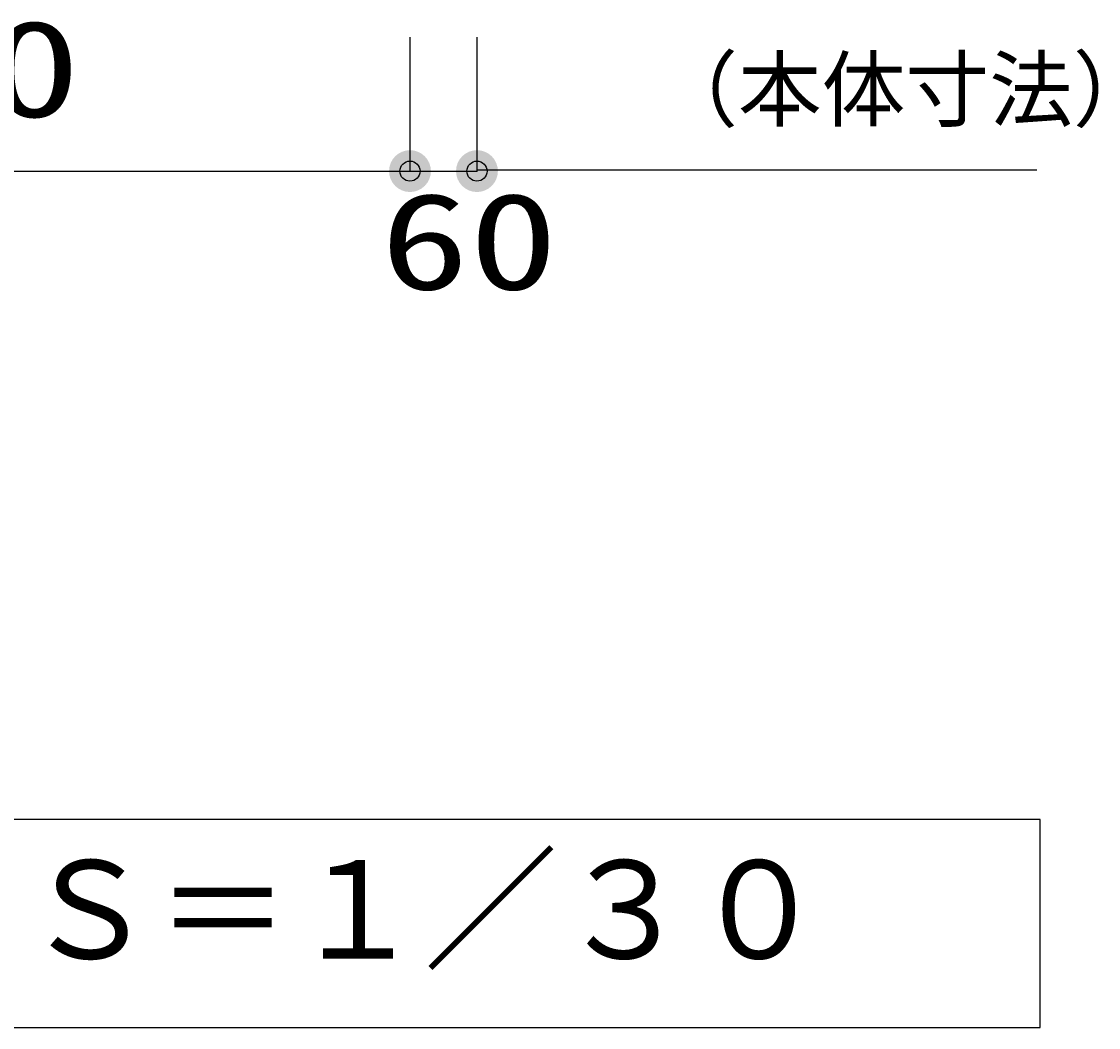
# Model space of a CAD drawing. Units: millimetres, scale not verified. Extents: x -9571 to 7747, y -6704 to 5373.
# Drawn here: x -146 to 819, y -4737 to -3836 of the extents above; entities that cross this region are included whole.
import ezdxf
from ezdxf.enums import TextEntityAlignment as Align

# ---------------------------------------------------------------- set-up
doc = ezdxf.new("R2010")
doc.units = ezdxf.units.MM
doc.header["$LTSCALE"] = 30
doc.header["$PDMODE"] = 32
doc.header["$PDSIZE"] = 18
doc.layers.add('0-1_00クル-フ-0躯体', color=3, linetype='Continuous', lineweight=25)
doc.layers.add('0-6_00クル-フ-6寸法', color=7, linetype='Continuous', lineweight=25)
doc.styles.add('MS Gothic', font='')
doc.styles.add('ＭＳ ゴシック', font='')
doc.styles.get('MS Gothic').set_extended_font_data('MS Gothic')
doc.styles.get('ＭＳ ゴシック').set_extended_font_data('MS Gothic')

msp = doc.modelspace()

# ---------------------------------------------------------------- linework, layer by layer
at = {"layer": '0-1_00クル-フ-0躯体'}
msp.add_lwpolyline([(766.72, -4737.49), (766.72, -4551.18), (-1262.61, -4551.18), (-1262.61, -4737.49)], close=True, dxfattribs=at)
at = {"layer": '0-6_00クル-フ-6寸法', "color": 4}
for p, q in [((202.06, -3850.24), (202.06, -3970.24)), ((202.06, -3850.24), (202.06, -3970.24)), ((262.06, -3850.24), (262.06, -3970.24)), ((-697.94, -3970.24), (202.06, -3970.24)), ((202.06, -3970.24), (262.06, -3970.24)), ((262.06, -3969.18), (763.47, -3969.18))]:
    msp.add_line(p, q, dxfattribs=at)
for p in [(202.06, -3970.24), (262.06, -3970.24)]:
    msp.add_point(p, dxfattribs=at)
at = {"layer": '0-6_00クル-フ-6寸法'}
for points in [[(191.64, -3954.65), (202.06, -3970.24), (188.8, -3956.98)], [(191.64, -3954.65), (202.06, -3970.24), (188.8, -3956.98)], [(194.88, -3952.91), (202.06, -3970.24), (191.64, -3954.65)], [(194.88, -3952.91), (202.06, -3970.24), (191.64, -3954.65)], [(198.4, -3951.85), (202.06, -3970.24), (194.88, -3952.91)], [(198.4, -3951.85), (202.06, -3970.24), (194.88, -3952.91)], [(202.06, -3951.49), (202.06, -3970.24), (198.4, -3951.85)], [(202.06, -3951.49), (202.06, -3970.24), (198.4, -3951.85)], [(205.72, -3951.85), (202.06, -3970.24), (202.06, -3951.49)], [(205.72, -3951.85), (202.06, -3970.24), (202.06, -3951.49)], [(209.23, -3952.91), (202.06, -3970.24), (205.72, -3951.85)], [(209.23, -3952.91), (202.06, -3970.24), (205.72, -3951.85)], [(212.47, -3954.65), (202.06, -3970.24), (209.23, -3952.91)], [(212.47, -3954.65), (202.06, -3970.24), (209.23, -3952.91)], [(215.32, -3956.98), (202.06, -3970.24), (212.47, -3954.65)], [(215.32, -3956.98), (202.06, -3970.24), (212.47, -3954.65)], [(251.64, -3954.65), (262.06, -3970.24), (248.8, -3956.98)], [(254.88, -3952.91), (262.06, -3970.24), (251.64, -3954.65)], [(258.4, -3951.85), (262.06, -3970.24), (254.88, -3952.91)], [(262.06, -3951.49), (262.06, -3970.24), (258.4, -3951.85)], [(265.72, -3951.85), (262.06, -3970.24), (262.06, -3951.49)], [(269.23, -3952.91), (262.06, -3970.24), (265.72, -3951.85)], [(272.47, -3954.65), (262.06, -3970.24), (269.23, -3952.91)], [(275.32, -3956.98), (262.06, -3970.24), (272.47, -3954.65)], [(184.73, -3963.06), (202.06, -3970.24), (183.67, -3966.58)], [(184.73, -3963.06), (202.06, -3970.24), (183.67, -3966.58)], [(186.47, -3959.82), (202.06, -3970.24), (184.73, -3963.06)], [(186.47, -3959.82), (202.06, -3970.24), (184.73, -3963.06)], [(188.8, -3956.98), (202.06, -3970.24), (186.47, -3959.82)], [(188.8, -3956.98), (202.06, -3970.24), (186.47, -3959.82)], [(217.65, -3959.82), (202.06, -3970.24), (215.32, -3956.98)], [(217.65, -3959.82), (202.06, -3970.24), (215.32, -3956.98)], [(219.38, -3963.06), (202.06, -3970.24), (217.65, -3959.82)], [(219.38, -3963.06), (202.06, -3970.24), (217.65, -3959.82)], [(220.45, -3966.58), (202.06, -3970.24), (219.38, -3963.06)], [(220.45, -3966.58), (202.06, -3970.24), (219.38, -3963.06)], [(244.73, -3963.06), (262.06, -3970.24), (243.67, -3966.58)], [(246.47, -3959.82), (262.06, -3970.24), (244.73, -3963.06)], [(248.8, -3956.98), (262.06, -3970.24), (246.47, -3959.82)], [(277.65, -3959.82), (262.06, -3970.24), (275.32, -3956.98)], [(279.38, -3963.06), (262.06, -3970.24), (277.65, -3959.82)], [(280.45, -3966.58), (262.06, -3970.24), (279.38, -3963.06)], [(183.67, -3966.58), (202.06, -3970.24), (183.31, -3970.24)], [(183.67, -3966.58), (202.06, -3970.24), (183.31, -3970.24)], [(183.31, -3970.24), (202.06, -3970.24), (183.67, -3973.9)], [(183.31, -3970.24), (202.06, -3970.24), (183.67, -3973.9)], [(183.67, -3973.9), (202.06, -3970.24), (184.73, -3977.41)], [(183.67, -3973.9), (202.06, -3970.24), (184.73, -3977.41)], [(184.73, -3977.41), (202.06, -3970.24), (186.47, -3980.65)], [(184.73, -3977.41), (202.06, -3970.24), (186.47, -3980.65)], [(186.47, -3980.65), (202.06, -3970.24), (188.8, -3983.5)], [(186.47, -3980.65), (202.06, -3970.24), (188.8, -3983.5)], [(188.8, -3983.5), (202.06, -3970.24), (191.64, -3985.83)], [(188.8, -3983.5), (202.06, -3970.24), (191.64, -3985.83)], [(191.64, -3985.83), (202.06, -3970.24), (194.88, -3987.56)], [(191.64, -3985.83), (202.06, -3970.24), (194.88, -3987.56)], [(194.88, -3987.56), (202.06, -3970.24), (198.4, -3988.63)], [(194.88, -3987.56), (202.06, -3970.24), (198.4, -3988.63)], [(198.4, -3988.63), (202.06, -3970.24), (202.06, -3988.99)], [(198.4, -3988.63), (202.06, -3970.24), (202.06, -3988.99)], [(220.81, -3970.24), (202.06, -3970.24), (220.45, -3966.58)], [(220.81, -3970.24), (202.06, -3970.24), (220.45, -3966.58)], [(202.06, -3988.99), (202.06, -3970.24), (205.72, -3988.63)], [(205.72, -3988.63), (202.06, -3970.24), (209.23, -3987.56)], [(209.23, -3987.56), (202.06, -3970.24), (212.47, -3985.83)], [(212.47, -3985.83), (202.06, -3970.24), (215.32, -3983.5)], [(215.32, -3983.5), (202.06, -3970.24), (217.65, -3980.65)], [(217.65, -3980.65), (202.06, -3970.24), (219.38, -3977.41)], [(219.38, -3977.41), (202.06, -3970.24), (220.45, -3973.9)], [(220.45, -3973.9), (202.06, -3970.24), (220.81, -3970.24)], [(202.06, -3988.99), (202.06, -3970.24), (205.72, -3988.63)], [(205.72, -3988.63), (202.06, -3970.24), (209.23, -3987.56)], [(209.23, -3987.56), (202.06, -3970.24), (212.47, -3985.83)], [(212.47, -3985.83), (202.06, -3970.24), (215.32, -3983.5)], [(215.32, -3983.5), (202.06, -3970.24), (217.65, -3980.65)], [(217.65, -3980.65), (202.06, -3970.24), (219.38, -3977.41)], [(219.38, -3977.41), (202.06, -3970.24), (220.45, -3973.9)], [(220.45, -3973.9), (202.06, -3970.24), (220.81, -3970.24)], [(243.67, -3966.58), (262.06, -3970.24), (243.31, -3970.24)], [(243.31, -3970.24), (262.06, -3970.24), (243.67, -3973.9)], [(243.67, -3973.9), (262.06, -3970.24), (244.73, -3977.41)], [(244.73, -3977.41), (262.06, -3970.24), (246.47, -3980.65)], [(246.47, -3980.65), (262.06, -3970.24), (248.8, -3983.5)], [(248.8, -3983.5), (262.06, -3970.24), (251.64, -3985.83)], [(251.64, -3985.83), (262.06, -3970.24), (254.88, -3987.56)], [(254.88, -3987.56), (262.06, -3970.24), (258.4, -3988.63)], [(258.4, -3988.63), (262.06, -3970.24), (262.06, -3988.99)], [(280.81, -3970.24), (262.06, -3970.24), (280.45, -3966.58)], [(262.06, -3988.99), (262.06, -3970.24), (265.72, -3988.63)], [(265.72, -3988.63), (262.06, -3970.24), (269.23, -3987.56)], [(269.23, -3987.56), (262.06, -3970.24), (272.47, -3985.83)], [(272.47, -3985.83), (262.06, -3970.24), (275.32, -3983.5)], [(275.32, -3983.5), (262.06, -3970.24), (277.65, -3980.65)], [(277.65, -3980.65), (262.06, -3970.24), (279.38, -3977.41)], [(279.38, -3977.41), (262.06, -3970.24), (280.45, -3973.9)], [(280.45, -3973.9), (262.06, -3970.24), (280.81, -3970.24)]]:
    msp.add_solid(points, dxfattribs=at)

# ---------------------------------------------------------------- texts
at = {"layer": '0-1_00クル-フ-0躯体', "color": 4, "style": 'MS Gothic'}
msp.add_text('Ｓ＝１／３０', height=87.98, dxfattribs=at).set_placement((-145.53, -4702.12), align=Align.BOTTOM_LEFT)
at = {"layer": '0-6_00クル-フ-6寸法', "color": 3, "style": 'ＭＳ ゴシック'}
for s, width, p in [('900', 1.4, (-340.51, -3947.74)), ('60', 1.35, (175.49, -4102.37))]:
    msp.add_text(s, height=86.59, dxfattribs=dict(at, width=width)).set_placement(p, align=Align.BOTTOM_LEFT)
at = {"layer": '0-6_00クル-フ-6寸法', "color": 4, "style": 'MS Gothic'}
msp.add_text('（本体寸法）', height=54.99, dxfattribs=at).set_placement((420.89, -3941.07), align=Align.BOTTOM_LEFT)

doc.saveas('drawing.dxf')
